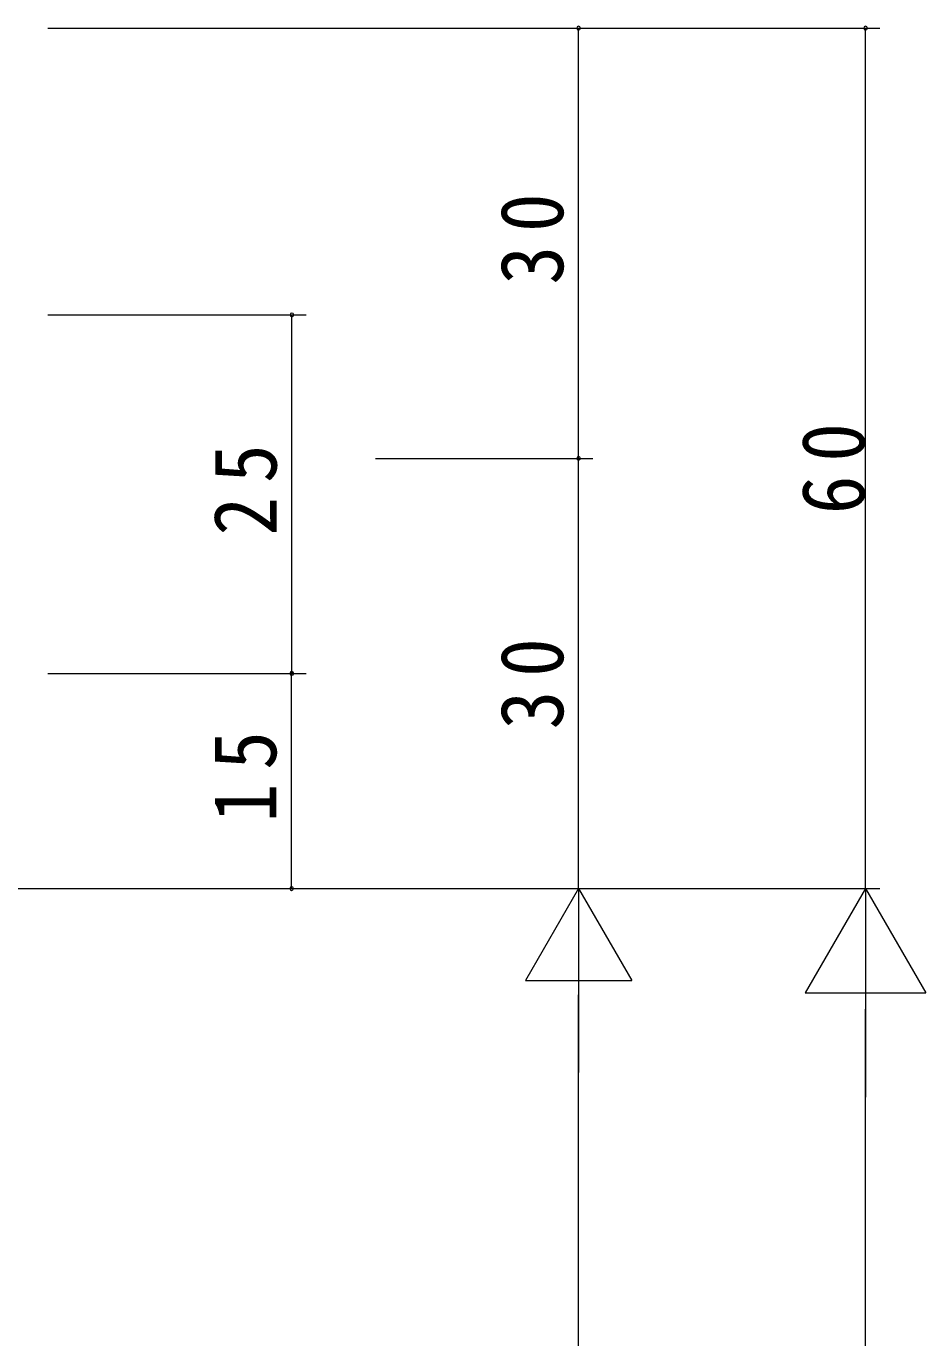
# Model space of a CAD drawing. Units: millimetres, scale not verified. Extents: x -841 to 746, y -594 to 534.
# Drawn here: x -336.7 to -274, y 242.3 to 333.8 of the extents above; entities that cross this region are included whole.
import ezdxf

# ---------------------------------------------------------------- set-up
doc = ezdxf.new("R2010")
doc.units = ezdxf.units.MM
doc.header["$LTSCALE"] = 2
doc.layers.add('0-5_YKK_D', color=6, linetype='Continuous', lineweight=9)
doc.styles.add('ＭＳ ゴシック', font='')
doc.styles.get('ＭＳ ゴシック').set_extended_font_data('MS Gothic')

msp = doc.modelspace()

# ---------------------------------------------------------------- linework, layer by layer
at = {"layer": '0-5_YKK_D'}
for p, q in [((-335.154, 333.63), (-277.151, 333.631)), ((-335.154, 333.626), (-297.151, 333.626)), ((-298.151, 303.627), (-298.151, 333.626)), ((-278.15, 273.629), (-278.151, 333.631)), ((-335.154, 313.627), (-317.134, 313.627)), ((-318.134, 288.627), (-318.134, 313.627)), ((-312.317, 303.627), (-297.151, 303.627)), ((-312.317, 303.627), (-297.151, 303.627)), ((-298.151, 273.627), (-298.151, 303.627)), ((-335.154, 288.627), (-317.134, 288.627)), ((-335.154, 288.627), (-317.154, 288.627)), ((-318.154, 273.627), (-318.154, 288.627)), ((-395.154, 273.627), (-277.151, 273.627)), ((-335.154, 273.628), (-277.15, 273.629)), ((-335.154, 273.627), (-317.154, 273.627)), ((-335.154, 273.627), (-297.151, 273.627)), ((-335.154, 273.627), (-297.151, 273.627)), ((-298.151, 273.627), (-301.851, 267.218)), ((-298.151, 273.627), (-294.451, 267.218)), ((-298.151, 273.627), (-298.151, 260.81)), ((-278.151, 273.627), (-282.351, 266.352)), ((-278.151, 273.627), (-273.951, 266.352)), ((-278.151, 273.627), (-278.151, 259.078)), ((-301.851, 267.218), (-294.451, 267.218)), ((-298.151, 210.024), (-298.151, 266.227)), ((-282.351, 266.352), (-273.951, 266.352)), ((-278.151, -217.973), (-278.151, 265.227))]:
    msp.add_line(p, q, dxfattribs=at)
for centre, start, end in [((-298.151, 333.626), 90, 270), ((-298.151, 333.626), 270, 90), ((-278.151, 333.631), 90.00113, 270.00113), ((-278.151, 333.631), 270.00113, 90.00113), ((-318.134, 313.627), 90, 270), ((-318.134, 313.627), 270, 90), ((-298.151, 303.627), 90, 270), ((-298.151, 303.627), 90, 270), ((-298.151, 303.627), 270, 90), ((-298.151, 303.627), 270, 90), ((-318.154, 288.627), 90, 270), ((-318.134, 288.627), 90, 270), ((-318.154, 288.627), 270, 90), ((-318.134, 288.627), 270, 90), ((-318.154, 273.627), 90, 270), ((-318.154, 273.627), 270, 90)]:
    msp.add_arc(centre, 0.128, start, end, dxfattribs=at)

# ---------------------------------------------------------------- texts
at = {"layer": '0-5_YKK_D', "color": 7, "char_height": 4.399, "attachment_point": 7, "style": 'ＭＳ ゴシック'}
for s, insert, rotation in [('\\T1.36;\\W0.9;30', (-299.151, 315.746), 90), ('\\T1.36;\\W0.9;60', (-278.151, 299.73), 90.001), ('\\T1.36;\\W0.9;25', (-319.134, 298.247), 90), ('\\T1.36;\\W0.9;30', (-299.151, 284.727), 90), ('\\T1.36;\\W0.9;15', (-319.154, 278.247), 90)]:
    msp.add_mtext(s, dxfattribs=dict(at, insert=insert, rotation=rotation))

doc.saveas('drawing.dxf')
